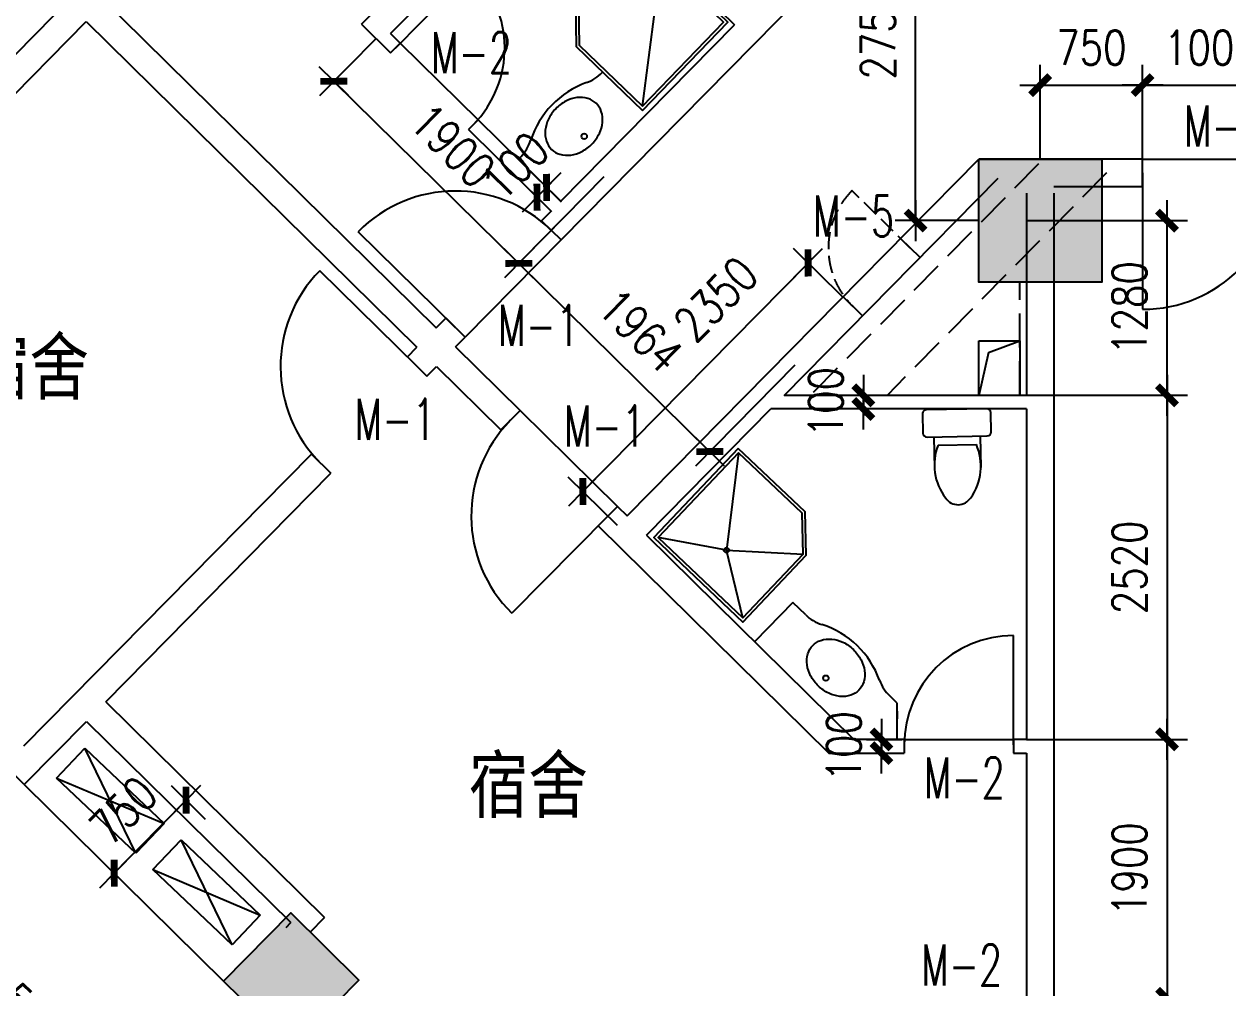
# Model space of a CAD drawing. Extents: x -357449 to -117302, y 127569 to 244935.
# Drawn here: x -343680 to -334865, y 174951 to 182010 of the extents above; entities that cross this region are included whole.
import ezdxf

# ---------------------------------------------------------------- set-up
doc = ezdxf.new("R2010")
doc.units = 0
doc.header["$MEASUREMENT"] = 0
doc.linetypes.add('DASH', pattern=[0.35, 0.25, -0.1])
doc.layers.get('0').update_dxf_attribs({"linetype": 'CONTINUOUS'})
doc.layers.get('DEFPOINTS').update_dxf_attribs({"linetype": 'CONTINUOUS'})
for name, color, linetype in [('1', 8, 'CONTINUOUS'), ('COLUMN', 4, 'CONTINUOUS'), ('DIM', 7, 'CONTINUOUS'), ('F', 31, 'CONTINUOUS'), ('WALL', 1, 'CONTINUOUS'), ('WINDOW', 4, 'CONTINUOUS'), ('WINDOWS', 4, 'CONTINUOUS'), ('阳台', 4, 'CONTINUOUS')]:
    doc.layers.add(name, color=color, linetype=linetype)
doc.layers.add('AXIS', color=3, linetype='CONTINUOUS', lineweight=9)
doc.styles.add('CHINA', font='SimSun.ttf', dxfattribs={"width": 0.85, "height": 150})
doc.styles.add('DIM_FONT', font='SIMPLEX.shx', dxfattribs={"width": 0.8})
doc.styles.add('FS', font='txt.shx', dxfattribs={"width": 0.66, "height": 150, "bigfont": 'fs.shx'})
doc.dimstyles.new('DIMN-200', dxfattribs={"dimtxt": 300, "dimasz": 1, "dimexe": 250, "dimexo": 0, "dimgap": 150, "dimtad": 1, "dimdec": 0, "dimdsep": 46, "dimtxsty": 'DIM_FONT', "dimblk": '_DIMX', "dimcen": 2.5, "dimclrd": 256, "dimclre": 256, "dimclrt": 4, "dimadec": 0, "dimazin": 0, "dimtfac": 1, "dimtdec": 0, "dimtix": 1, "dimtmove": 2, "dimatfit": 3, "dimldrblk": '_DIMX', "dimfxl": 0, "dimtolj": 1, "dimtzin": 0, "dimarcsym": 0})
doc.dimstyles.get("Standard").update_dxf_attribs({"dimtxt": 375, "dimasz": 1, "dimexe": 150, "dimexo": 0, "dimgap": 200, "dimtad": 1, "dimdec": 0, "dimzin": 0, "dimdsep": 46, "dimtxsty": 'DIM_FONT', "dimblk1": '_DIMX', "dimblk2": '_DIMX', "dimsah": 1, "dimcen": 200, "dimclrd": 256, "dimclre": 256, "dimclrt": 4, "dimadec": 0, "dimazin": 0, "dimtfac": 1, "dimtdec": 0, "dimtix": 1, "dimtmove": 2, "dimatfit": 3, "dimldrblk": '_DIMX', "dimfxl": 0, "dimtolj": 1, "dimtzin": 0, "dimarcsym": 0})

# ---------------------------------------------------------------- blocks, each defined once
blk = doc.blocks.new('_DIMX')
blk.add_line((-150, 0), (150, 0))
at = {"const_width": 50}
blk.add_lwpolyline([(-70, -70), (70, 70)], dxfattribs=at)
blk = doc.blocks.new('*D848')
at = {"linetype": 'ByBlock'}
for p, q in [((-321429.6, 214757.4), (-322236.8, 213938.3)), ((-322130.8, 214044.4), (-320600.8, 212536.8)), ((-319898.2, 213248.4), (-320705.3, 212429.2))]:
    blk.add_line(p, q, dxfattribs=at)
at = {"layer": 'DEFPOINTS', "color": 0, "linetype": 'ByBlock'}
for p in [(-321429.6, 214757.4), (-319898.2, 213248.4), (-320600.1, 212536.1)]:
    blk.add_point(p, dxfattribs=at)
at = {"linetype": 'ByBlock'}
for p, rotation in [((-322131.5, 214045.1), 135.421284904819), ((-320600.1, 212536.1), 315.421284904819)]:
    blk.add_blockref('_DIMX', p, dxfattribs=dict(at, rotation=rotation))
at = {"color": 4, "linetype": 'ByBlock', "insert": (-321172.8, 213486.5), "char_height": 250, "attachment_point": 5, "rotation": 315.42128, "style": 'DIM_FONT'}
blk.add_mtext('\\A1;2150', dxfattribs=at)
blk = doc.blocks.new('*D844')
at = {"linetype": 'ByBlock'}
for p, q in [((-321945.1, 214234.3), (-322798.3, 213368.5)), ((-322692.3, 213474.6), (-320913, 211721.3)), ((-320164.3, 212479.6), (-321017.6, 211613.7))]:
    blk.add_line(p, q, dxfattribs=at)
at = {"layer": 'DEFPOINTS', "color": 0, "linetype": 'ByBlock'}
for p in [(-321945.1, 214234.3), (-320164.3, 212479.6), (-320912.3, 211720.6)]:
    blk.add_point(p, dxfattribs=at)
at = {"linetype": 'ByBlock'}
for p, rotation in [((-322693, 213475.3), 135.4212849048249), ((-320912.3, 211720.6), 315.4212849048249)]:
    blk.add_blockref('_DIMX', p, dxfattribs=dict(at, rotation=rotation))
at = {"color": 4, "linetype": 'ByBlock', "insert": (-321609.6, 212793.8), "char_height": 250, "attachment_point": 5, "rotation": 315.42128, "style": 'DIM_FONT'}
blk.add_mtext('\\A1;2500', dxfattribs=at)
blk = doc.blocks.new('*D843')
at = {"linetype": 'ByBlock'}
for p, q in [((-327270.3, 220512.9), (-329147.4, 218608)), ((-329041.4, 218714.2), (-315972, 205835.5)), ((-314199.5, 207632.8), (-316076.5, 205728))]:
    blk.add_line(p, q, dxfattribs=at)
at = {"layer": 'DEFPOINTS', "color": 0, "linetype": 'ByBlock'}
for p in [(-327270.3, 220512.9), (-314199.5, 207632.8), (-315971.3, 205834.8)]:
    blk.add_point(p, dxfattribs=at)
at = {"linetype": 'ByBlock'}
for p, rotation in [((-329042.1, 218714.9), 135.4212849045239), ((-315971.3, 205834.8), 315.4212849045239)]:
    blk.add_blockref('_DIMX', p, dxfattribs=dict(at, rotation=rotation))
at = {"color": 4, "linetype": 'ByBlock', "insert": (-322313.7, 212470.7), "char_height": 250, "attachment_point": 5, "rotation": 315.42128, "style": 'DIM_FONT'}
blk.add_mtext('\\A1;18351', dxfattribs=at)
blk = doc.blocks.new('*D879')
at = {"linetype": 'ByBlock'}
for p, q in [((-312853.9, 219587.3), (-312853.9, 220279)), ((-311853.9, 219587.3), (-311853.9, 220279)), ((-312852.9, 220129), (-311854.9, 220129))]:
    blk.add_line(p, q, dxfattribs=at)
at = {"layer": 'DEFPOINTS', "color": 0, "linetype": 'ByBlock'}
for p in [(-311853.9, 220129), (-312853.9, 219587.3), (-311853.9, 219587.3)]:
    blk.add_point(p, dxfattribs=at)
at = {"linetype": 'ByBlock', "rotation": 180}
blk.add_blockref('_DIMX', (-312853.9, 220129), dxfattribs=at)
at = {"linetype": 'ByBlock'}
blk.add_blockref('_DIMX', (-311853.9, 220129), dxfattribs=at)
at = {"color": 4, "linetype": 'ByBlock', "insert": (-312353.9, 220404), "char_height": 250, "attachment_point": 5, "style": 'DIM_FONT'}
blk.add_mtext('\\A1;1000', dxfattribs=at)
blk = doc.blocks.new('*D874')
at = {"linetype": 'ByBlock'}
for p, q in [((-313703.9, 217857.3), (-312525.5, 217857.3)), ((-312675.5, 217856.3), (-312675.5, 215338.3)), ((-313703.9, 215337.3), (-312525.5, 215337.3))]:
    blk.add_line(p, q, dxfattribs=at)
at = {"layer": 'DEFPOINTS', "color": 0, "linetype": 'ByBlock'}
for p in [(-313703.9, 217857.3), (-313703.9, 215337.3), (-312675.5, 215337.3)]:
    blk.add_point(p, dxfattribs=at)
at = {"linetype": 'ByBlock'}
for p, rotation in [((-312675.5, 217857.3), 90), ((-312675.5, 215337.3), 270)]:
    blk.add_blockref('_DIMX', p, dxfattribs=dict(at, rotation=rotation))
at = {"color": 4, "linetype": 'ByBlock', "insert": (-312950.5, 216597.3), "char_height": 250, "attachment_point": 5, "rotation": 90, "style": 'DIM_FONT'}
blk.add_mtext('\\A1;2520', dxfattribs=at)
blk = doc.blocks.new('*D873')
at = {"linetype": 'ByBlock'}
for p, q in [((-313703.9, 215337.3), (-312525.5, 215337.3)), ((-312675.5, 215336.3), (-312675.5, 213438.3)), ((-313703.9, 213437.3), (-312525.5, 213437.3))]:
    blk.add_line(p, q, dxfattribs=at)
at = {"layer": 'DEFPOINTS', "color": 0, "linetype": 'ByBlock'}
for p in [(-313703.9, 215337.3), (-313703.9, 213437.3), (-312675.5, 213437.3)]:
    blk.add_point(p, dxfattribs=at)
at = {"linetype": 'ByBlock'}
for p, rotation in [((-312675.5, 215337.3), 90), ((-312675.5, 213437.3), 270)]:
    blk.add_blockref('_DIMX', p, dxfattribs=dict(at, rotation=rotation))
at = {"color": 4, "linetype": 'ByBlock', "insert": (-312950.5, 214387.3), "char_height": 250, "attachment_point": 5, "rotation": 90, "style": 'DIM_FONT'}
blk.add_mtext('\\A1;1900', dxfattribs=at)
blk = doc.blocks.new('*D872')
at = {"linetype": 'ByBlock'}
for p, q in [((-316798.9, 219456.7), (-317527.8, 218717)), ((-317421.8, 218823.2), (-316024.6, 217446.3)), ((-315400.3, 218078.4), (-316129.1, 217338.8))]:
    blk.add_line(p, q, dxfattribs=at)
at = {"layer": 'DEFPOINTS', "color": 0, "linetype": 'ByBlock'}
for p in [(-316798.9, 219456.7), (-315400.3, 218078.4), (-316023.9, 217445.6)]:
    blk.add_point(p, dxfattribs=at)
at = {"linetype": 'ByBlock'}
for p, rotation in [((-317422.5, 218823.9), 135.4212849041668), ((-316023.9, 217445.6), 315.4212849041669)]:
    blk.add_blockref('_DIMX', p, dxfattribs=dict(at, rotation=rotation))
at = {"color": 4, "linetype": 'ByBlock', "insert": (-316530.2, 218330.6), "char_height": 250, "attachment_point": 5, "rotation": 315.42128, "style": 'DIM_FONT'}
blk.add_mtext('\\A1;1964', dxfattribs=at)
blk = doc.blocks.new('*D871')
at = {"linetype": 'ByBlock'}
for p, q in [((-318467.3, 220470.5), (-318881.1, 220050.6)), ((-318775.2, 220156.7), (-317423.2, 218824.6)), ((-317114, 219137), (-317527.8, 218717))]:
    blk.add_line(p, q, dxfattribs=at)
at = {"layer": 'DEFPOINTS', "color": 0, "linetype": 'ByBlock'}
for p in [(-318467.3, 220470.5), (-317114, 219137), (-317422.5, 218823.9)]:
    blk.add_point(p, dxfattribs=at)
at = {"linetype": 'ByBlock'}
for p, rotation in [((-318775.9, 220157.4), 135.421284903985), ((-317422.5, 218823.9), 315.421284903985)]:
    blk.add_blockref('_DIMX', p, dxfattribs=dict(at, rotation=rotation))
at = {"color": 4, "linetype": 'ByBlock', "insert": (-317906.2, 219686.5), "char_height": 250, "attachment_point": 5, "rotation": 315.42128, "style": 'DIM_FONT'}
blk.add_mtext('\\A1;1900', dxfattribs=at)
blk = doc.blocks.new('*D1126')
at = {"linetype": 'ByBlock'}
for p, q in [((-314054.1, 221887.3), (-314666.6, 221887.3)), ((-314516.6, 219138.3), (-314516.6, 221886.3)), ((-314054.1, 219137.3), (-314666.6, 219137.3))]:
    blk.add_line(p, q, dxfattribs=at)
at = {"layer": 'DEFPOINTS', "color": 0, "linetype": 'ByBlock'}
for p in [(-314516.6, 221887.3), (-314054.1, 221887.3), (-314054.1, 219137.3)]:
    blk.add_point(p, dxfattribs=at)
at = {"linetype": 'ByBlock'}
for p, rotation in [((-314516.6, 221887.3), 90), ((-314516.6, 219137.3), 270)]:
    blk.add_blockref('_DIMX', p, dxfattribs=dict(at, rotation=rotation))
at = {"color": 4, "linetype": 'ByBlock', "insert": (-314791.6, 220512.3), "char_height": 250, "attachment_point": 5, "rotation": 90, "style": 'DIM_FONT'}
blk.add_mtext('\\A1;2750', dxfattribs=at)
blk = doc.blocks.new('*D878')
at = {"linetype": 'ByBlock'}
for p, q in [((-313603.9, 219587.3), (-313603.9, 220279)), ((-312853.9, 219587.3), (-312853.9, 220279)), ((-313604.9, 220129), (-313605.9, 220129)), ((-313603.9, 220129), (-312853.9, 220129)), ((-312852.9, 220129), (-312851.9, 220129))]:
    blk.add_line(p, q, dxfattribs=at)
at = {"layer": 'DEFPOINTS', "color": 0, "linetype": 'ByBlock'}
for p in [(-312853.9, 220129), (-313603.9, 219587.3), (-312853.9, 219587.3)]:
    blk.add_point(p, dxfattribs=at)
at = {"linetype": 'ByBlock'}
blk.add_blockref('_DIMX', (-313603.9, 220129), dxfattribs=at)
at = {"linetype": 'ByBlock', "rotation": 180}
blk.add_blockref('_DIMX', (-312853.9, 220129), dxfattribs=at)
at = {"color": 4, "linetype": 'ByBlock', "insert": (-313228.9, 220404), "char_height": 250, "attachment_point": 5, "style": 'DIM_FONT'}
blk.add_mtext('\\A1;750', dxfattribs=at)
blk = doc.blocks.new('*D875')
at = {"linetype": 'ByBlock'}
for p, q in [((-313703.9, 219137.3), (-312525.5, 219137.3)), ((-312675.5, 217858.3), (-312675.5, 219136.3)), ((-313703.9, 217857.3), (-312525.5, 217857.3))]:
    blk.add_line(p, q, dxfattribs=at)
at = {"layer": 'DEFPOINTS', "color": 0, "linetype": 'ByBlock'}
for p in [(-313703.9, 219137.3), (-312675.5, 219137.3), (-313703.9, 217857.3)]:
    blk.add_point(p, dxfattribs=at)
at = {"linetype": 'ByBlock'}
for p, rotation in [((-312675.5, 219137.3), 90), ((-312675.5, 217857.3), 270)]:
    blk.add_blockref('_DIMX', p, dxfattribs=dict(at, rotation=rotation))
at = {"color": 4, "linetype": 'ByBlock', "insert": (-312950.5, 218497.3), "char_height": 250, "attachment_point": 5, "rotation": 90, "style": 'DIM_FONT'}
blk.add_mtext('\\A1;1280', dxfattribs=at)
blk = doc.blocks.new('*D1254')
at = {"linetype": 'ByBlock'}
for p, q in [((-326262.1, 218181.3), (-326622.6, 218536.6)), ((-326516.5, 218430.6), (-328164.4, 216758.3)), ((-327911.3, 216507.6), (-328271.9, 216862.9))]:
    blk.add_line(p, q, dxfattribs=at)
at = {"layer": 'DEFPOINTS', "color": 0, "linetype": 'ByBlock'}
for p in [(-326262.1, 218181.3), (-328165.1, 216757.6), (-327911.3, 216507.6)]:
    blk.add_point(p, dxfattribs=at)
at = {"linetype": 'ByBlock'}
for p, rotation in [((-326515.8, 218431.3), 45.42128490416685), ((-328165.1, 216757.6), 225.4212849041669)]:
    blk.add_blockref('_DIMX', p, dxfattribs=dict(at, rotation=rotation))
at = {"color": 4, "linetype": 'ByBlock', "insert": (-327191.9, 218168), "char_height": 250, "attachment_point": 5, "rotation": 45.42128, "style": 'DIM_FONT'}
blk.add_mtext('\\A1;2350', dxfattribs=at)
blk = doc.blocks.new('*D1312')
at = {"linetype": 'ByBlock'}
for p, q in [((-326088, 214941.9), (-325828.9, 214941.9)), ((-325978.9, 214942.9), (-325978.9, 214943.9)), ((-325978.9, 214841.9), (-325978.9, 214941.9)), ((-326088, 214841.9), (-325828.9, 214841.9)), ((-325978.9, 214840.9), (-325978.9, 214839.9))]:
    blk.add_line(p, q, dxfattribs=at)
at = {"layer": 'DEFPOINTS', "color": 0, "linetype": 'ByBlock'}
for p in [(-326088, 214941.9), (-325978.9, 214941.9), (-326088, 214841.9)]:
    blk.add_point(p, dxfattribs=at)
at = {"linetype": 'ByBlock'}
for p, rotation in [((-325978.9, 214941.9), 270), ((-325978.9, 214841.9), 90)]:
    blk.add_blockref('_DIMX', p, dxfattribs=dict(at, rotation=rotation))
at = {"color": 4, "linetype": 'ByBlock', "insert": (-326253.9, 214891.9), "char_height": 250, "attachment_point": 5, "rotation": 90, "style": 'DIM_FONT'}
blk.add_mtext('\\A1;100', dxfattribs=at)
blk = doc.blocks.new('*D1310')
at = {"linetype": 'ByBlock'}
for p, q in [((-325937.1, 217461.9), (-326261.2, 217461.9)), ((-326111.2, 217462.9), (-326111.2, 217463.9)), ((-326111.2, 217461.9), (-326111.2, 217361.9)), ((-325937.1, 217361.9), (-326261.2, 217361.9)), ((-326111.2, 217360.9), (-326111.2, 217359.9))]:
    blk.add_line(p, q, dxfattribs=at)
at = {"layer": 'DEFPOINTS', "color": 0, "linetype": 'ByBlock'}
for p in [(-325937.1, 217461.9), (-326111.2, 217361.9), (-325937.1, 217361.9)]:
    blk.add_point(p, dxfattribs=at)
at = {"linetype": 'ByBlock'}
for p, rotation in [((-326111.2, 217461.9), 270), ((-326111.2, 217361.9), 90)]:
    blk.add_blockref('_DIMX', p, dxfattribs=dict(at, rotation=rotation))
at = {"color": 4, "linetype": 'ByBlock', "insert": (-326386.2, 217411.9), "char_height": 250, "attachment_point": 5, "rotation": 90, "style": 'DIM_FONT'}
blk.add_mtext('\\A1;100', dxfattribs=at)
blk = doc.blocks.new('*D1311')
at = {"linetype": 'ByBlock'}
for p, q in [((-328630.1, 219181.3), (-328324.1, 218879.8)), ((-328700.3, 219110.1), (-328394.3, 218808.6)), ((-328501.1, 218913.9), (-328430.9, 218985.1)), ((-328430.2, 218985.8), (-328429.5, 218986.5)), ((-328501.8, 218913.2), (-328502.5, 218912.5))]:
    blk.add_line(p, q, dxfattribs=at)
at = {"layer": 'DEFPOINTS', "color": 0, "linetype": 'ByBlock'}
for p in [(-328630.1, 219181.3), (-328700.3, 219110.1), (-328430.9, 218985.1)]:
    blk.add_point(p, dxfattribs=at)
at = {"linetype": 'ByBlock'}
for p, rotation in [((-328430.9, 218985.1), 225.4212849040132), ((-328501.1, 218913.9), 45.42128490401323)]:
    blk.add_blockref('_DIMX', p, dxfattribs=dict(at, rotation=rotation))
at = {"color": 4, "linetype": 'ByBlock', "insert": (-328661.9, 219142.5), "char_height": 250, "attachment_point": 5, "rotation": 45.42128, "style": 'DIM_FONT'}
blk.add_mtext('\\A1;100', dxfattribs=at)
blk = doc.blocks.new('*D1346')
at = {"linetype": 'ByBlock'}
for p, q in [((-329382.4, 214356), (-329631.7, 214601.7)), ((-329524.9, 214496.4), (-330051.3, 213962.2)), ((-329524.2, 214497.1), (-329523.5, 214497.8)), ((-329908.8, 213821.8), (-330158.1, 214067.4)), ((-330052, 213961.4), (-330052.7, 213960.7))]:
    blk.add_line(p, q, dxfattribs=at)
at = {"layer": 'DEFPOINTS', "color": 0, "linetype": 'ByBlock'}
for p in [(-329382.4, 214356), (-330051.3, 213962.2), (-329908.8, 213821.8)]:
    blk.add_point(p, dxfattribs=at)
at = {"linetype": 'ByBlock'}
for p, rotation in [((-329524.9, 214496.4), 225.4212849003799), ((-330051.3, 213962.2), 45.42128490037998)]:
    blk.add_blockref('_DIMX', p, dxfattribs=dict(at, rotation=rotation))
at = {"color": 4, "linetype": 'ByBlock', "insert": (-329984, 214422.3), "char_height": 250, "attachment_point": 5, "rotation": 45.42128, "style": 'DIM_FONT'}
blk.add_mtext('\\A1;750', dxfattribs=at)

msp = doc.modelspace()

# ---------------------------------------------------------------- hatches: boundary and pattern name
at = {"layer": 'COLUMN'}
h = msp.add_hatch(color=256, dxfattribs=at)
h.paths.add_polyline_path([(-336239.36, 181021.04), (-336689.36, 181021.04), (-336689.36, 180571.04), (-336239.36, 180571.04)])
h.paths.add_polyline_path([(-336239.36, 180571.04), (-335789.36, 180571.04), (-335789.36, 181021.04), (-336239.36, 181021.04)])
h.paths.add_polyline_path([(-336239.36, 180571.04), (-336239.36, 180121.04), (-335789.36, 180121.04), (-335789.36, 180571.04)])
h.paths.add_polyline_path([(-336239.36, 180571.04), (-336689.36, 180571.04), (-336689.36, 180121.04), (-336239.36, 180121.04)])
h = msp.add_hatch(color=256, dxfattribs=at)
h.paths.add_polyline_path([(-341727.5, 175500.25), (-341973.16, 175250.95), (-341723.86, 175005.29), (-341478.2, 175254.59)])
h.paths.add_polyline_path([(-341973.16, 175250.95), (-342218.83, 175001.65), (-341969.53, 174755.99), (-341723.86, 175005.29)])
h.paths.add_polyline_path([(-341478.2, 175254.59), (-341723.86, 175005.29), (-341474.56, 174759.62), (-341228.9, 175008.93)])
h.paths.add_polyline_path([(-341474.56, 174759.62), (-341723.86, 175005.29), (-341969.53, 174755.99), (-341720.22, 174510.32)])

# ---------------------------------------------------------------- linework, layer by layer
at = {"layer": '1'}
for p, q in [((-339151.82, 181408.78), (-339058.17, 182121.16)), ((-340061.85, 181018.94), (-340040.89, 181040.65)), ((-337119.54, 180299.54), (-337262, 180439.92)), ((-337540.68, 179872.17), (-337683.13, 180012.55)), ((-337101, 179155.13), (-337098.56, 179015.15)), ((-336631.6, 179193.32), (-337071.53, 179185.64)), ((-336598.64, 179023.87), (-336601.08, 179163.85)), ((-337068.04, 178985.68), (-336628.11, 178993.35)), ((-337017.79, 178986.15), (-337013.78, 178756.19)), ((-336678.34, 178992.08), (-336674.33, 178762.11)), ((-338449.23, 178870.34), (-338536.65, 178157.16)), ((-336986.75, 178926.69), (-336707.29, 178931.57)), ((-338536.65, 178157.16), (-339037.77, 178250.14)), ((-338417.57, 177661.6), (-338536.65, 178157.16)), ((-338536.65, 178157.16), (-337974.84, 178128.15)), ((-338051.99, 177774.86), (-338329.85, 177487.13)), ((-337956.46, 177682.61), (-338051.99, 177774.86)), ((-337289.49, 177038.52), (-337341.86, 177089.09)), ((-337289.49, 177038.52), (-337289.49, 176771.04)), ((-337289.49, 177038.52), (-337287.45, 176921.88)), ((-343442.19, 176488.34), (-343235.79, 176706.06)), ((-343235.79, 176706.06), (-342655.22, 176155.66)), ((-342861.61, 175937.95), (-343235.79, 176706.06)), ((-342861.61, 175937.95), (-343442.19, 176488.34)), ((-343442.19, 176488.34), (-342655.22, 176155.66)), ((-342655.22, 176155.66), (-342861.61, 175937.95)), ((-342737.35, 175817.2), (-342530.96, 176034.91)), ((-342156.78, 175266.8), (-342530.96, 176034.91)), ((-342530.96, 176034.91), (-341950.38, 175484.51)), ((-342156.78, 175266.8), (-342737.35, 175817.2)), ((-342737.35, 175817.2), (-341950.38, 175484.51)), ((-341950.38, 175484.51), (-342156.78, 175266.8))]:
    msp.add_line(p, q, dxfattribs=at)
for points in [[(-339151.26, 181376.96), (-338526.07, 182024.37), (-339173.48, 182649.56), (-339642.37, 182164.01), (-339636.82, 181845.86)], [(-339151.82, 181408.78), (-338557.89, 182023.81), (-339172.92, 182617.75), (-339619.71, 182155.08), (-339614.48, 181855.57)], [(-338450.06, 178902.15), (-339069.58, 178249.31), (-338416.74, 177629.79), (-337952.1, 178119.42), (-337960.43, 178437.51)], [(-338449.23, 178870.34), (-339037.77, 178250.14), (-338417.57, 177661.6), (-337974.84, 178128.15), (-337982.68, 178427.6)]]:
    msp.add_lwpolyline(points, close=True, dxfattribs=at)
for points in [[(-339787.29, 181389.63, 0.0789663), (-339840.83, 181313.08, 0.0881515), (-339863.74, 181232.46, 0.1052687), (-339854.94, 181151.76, 0.1216849), (-339817.46, 181092.07, 0.1216849), (-339756.5, 181056.7, 0.1052687), (-339675.54, 181050.71, 0.0881515), (-339595.77, 181076.43, 0.0789663), (-339521.13, 181132.61, 0.0789663), (-339467.59, 181209.16, 0.0881515), (-339444.68, 181289.78, 0.1052687), (-339453.49, 181370.47, 0.1216849), (-339490.97, 181430.16, 0.1216849), (-339551.93, 181465.54, 0.1052687), (-339632.88, 181471.52, 0.0881515), (-339712.65, 181445.81, 0.0789663)], [(-337607.48, 177429.01, -0.0789663), (-337551.3, 177354.38, -0.0881515), (-337525.59, 177274.6, -0.1052687), (-337531.57, 177193.65, -0.1216849), (-337566.95, 177132.69, -0.1216849), (-337626.64, 177095.21, -0.1052687), (-337707.33, 177086.4, -0.0881515), (-337787.95, 177109.31, -0.0789663), (-337864.5, 177162.86, -0.0789663), (-337920.68, 177237.49, -0.0881515), (-337946.39, 177317.27, -0.1052687), (-337940.41, 177398.22, -0.1216849), (-337905.04, 177459.18, -0.1216849), (-337845.35, 177496.66, -0.1052687), (-337764.65, 177505.47, -0.0881515), (-337684.03, 177482.56, -0.0789663)]]:
    msp.add_lwpolyline(points, format="xyb", close=True, dxfattribs=at)
for centre, radius in [((-339578.68, 181188.18), 20), ((-338536.65, 178157.16), 18.75), ((-337808.93, 177220.4), 20)]:
    msp.add_circle(centre, radius, dxfattribs=at)
for centre, radius, start, end in [((-339663.17, 181863.65), 300, 289.650576, 316), ((-339339.5, 180957.21), 662.5, 109.650576, 162.349424), ((-340256.69, 181249.05), 300, 316, 342.349424), ((-337071.01, 179155.65), 30, 91, 181), ((-336631.07, 179163.33), 30, 1, 91), ((-337068.56, 179015.67), 30, 181, 271), ((-336628.63, 179023.35), 30, 271, 1), ((-336617.01, 178780.67), 397.53, 158.450475, 217.638145), ((-337071.71, 178772.74), 397.53, 324.361855, 23.549525), ((-336841.28, 178600.02), 109.78, 214.450858, 327.549142), ((-337748.06, 177898.41), 300, 226, 252.349424), ((-338039.9, 176981.22), 662.5, 19.650576, 72.349424), ((-337133.46, 177304.9), 300, 199.650576, 226)]:
    msp.add_arc(centre, radius, start, end, dxfattribs=at)
at = {"layer": 'COLUMN'}
for p, q in [((-340960.89, 181834.66), (-340399.37, 182404.49)), ((-340925.79, 181870.28), (-340355.96, 181308.76)), ((-339405.73, 178406.9), (-340107.62, 177694.62)), ((-343679.01, 176440.52), (-342218.83, 175001.65))]:
    msp.add_line(p, q, dxfattribs=at)
for points in [[(-336689.36, 181021.04), (-335789.36, 181021.04), (-335789.36, 180121.04), (-336689.36, 180121.04)], [(-342218.83, 175001.65), (-341727.5, 175500.25), (-341228.9, 175008.93), (-341720.22, 174510.32)]]:
    msp.add_lwpolyline(points, close=True, dxfattribs=at)
for centre, radius, start, end in [((-340960.89, 181834.66), 800, 315.421285, 45.421285), ((-339405.73, 178406.9), 1000, 135.421285, 225.421285)]:
    msp.add_arc(centre, radius, start, end, dxfattribs=at)
at = {"layer": 'WALL'}
for p, q in [((-340997.02, 181940.46), (-339723.85, 183232.5)), ((-339723.85, 183232.5), (-338477.34, 182004.2)), ((-339748.44, 180429.32), (-337808.47, 182398.03)), ((-346245.33, 179250.15), (-343227.21, 182312.98)), ((-343227.21, 182312.98), (-340662.97, 179786.19)), ((-346102.87, 179109.77), (-343225.13, 182030.15)), ((-343225.13, 182030.15), (-340803.35, 179643.73)), ((-341209.67, 182009.61), (-341139.48, 182080.84)), ((-341209.67, 182009.61), (-340995.98, 181799.05)), ((-339750.52, 180712.16), (-338477.34, 182004.2)), ((-340997.02, 181940.46), (-340925.79, 181870.28)), ((-340995.98, 181799.05), (-340925.79, 181870.28)), ((-340426.15, 181237.54), (-340355.96, 181308.76)), ((-340426.15, 181237.54), (-339820.71, 180640.93)), ((-340355.96, 181308.76), (-339750.52, 180712.16)), ((-339264.31, 178407.94), (-336689.36, 181021.04)), ((-335489.36, 181021.04), (-336689.36, 181021.04)), ((-335489.36, 180821.04), (-335489.36, 181021.04)), ((-338113.32, 179291.04), (-336546.9, 180880.67)), ((-336139.36, 180821.04), (-335489.36, 180821.04)), ((-336339.36, 180771.04), (-336339.36, 179291.04)), ((-336139.36, 180771.04), (-336139.36, 173192.7)), ((-339890.9, 180569.7), (-339820.71, 180640.93)), ((-339890.9, 180569.7), (-339748.44, 180429.32)), ((-340662.97, 179786.19), (-340592.78, 179857.42)), ((-340592.78, 179857.42), (-340450.33, 179717.04)), ((-340520.52, 179645.81), (-340450.33, 179717.04)), ((-340873.54, 179572.5), (-340803.35, 179643.73)), ((-340873.54, 179572.5), (-340731.08, 179432.12)), ((-340520.52, 179645.81), (-340047.83, 179180.02)), ((-340731.08, 179432.12), (-340660.89, 179503.35)), ((-340660.89, 179503.35), (-340188.2, 179037.56)), ((-336339.36, 179291.04), (-338113.32, 179291.04)), ((-340188.2, 179037.56), (-340047.83, 179180.02)), ((-339121.85, 178267.57), (-338211.86, 179191.04)), ((-336339.36, 179191.04), (-338211.86, 179191.04)), ((-336339.36, 179191.04), (-336339.36, 176771.04)), ((-343681.09, 176723.35), (-341575.43, 178860.21)), ((-341575.43, 178860.21), (-341432.97, 178719.84)), ((-343082.41, 177045.96), (-341432.97, 178719.84)), ((-339475.92, 178335.67), (-339335.54, 178478.13)), ((-339335.54, 178478.13), (-339264.31, 178407.94)), ((-339475.92, 178335.67), (-337786.62, 176671.04)), ((-339121.85, 178267.57), (-337603.16, 176771.04)), ((-343082.41, 177045.96), (-341479.76, 175466.71)), ((-343679.01, 176440.52), (-344177.61, 176931.84)), ((-343679.01, 176440.52), (-343222.79, 176903.5)), ((-343222.79, 176903.5), (-341726.98, 175429.54)), ((-337235.83, 176771.04), (-337603.16, 176771.04)), ((-337235.83, 176771.04), (-337235.83, 176671.04, 0)), ((-336339.36, 176771.04), (-336435.83, 176771.04)), ((-336435.83, 176771.04), (-336435.83, 176671.04, 0)), ((-337786.62, 176671.04), (-337235.83, 176671.04)), ((-336435.83, 176671.04), (-336339.36, 176671.04)), ((-336339.36, 176671.04), (-336339.36, 174871.04)), ((-341762.08, 175393.92), (-341726.98, 175429.54)), ((-341585.05, 175359.87), (-341479.76, 175466.71))]:
    msp.add_line(p, q, dxfattribs=at)
at = {"layer": 'WINDOW'}
for p, q in [((-339748.44, 180429.32), (-340450.33, 179717.04)), ((-340047.83, 179180.02), (-339335.54, 178478.13))]:
    msp.add_line(p, q, dxfattribs=at)
at = {"layer": 'WINDOWS'}
for p, q in [((-335489.36, 181021.04), (-334489.36, 181021.04)), ((-335489.36, 180921.04), (-335489.36, 179921.04)), ((-340521.56, 179787.23), (-341233.69, 180489.27)), ((-340802.31, 179502.31), (-341514.75, 180204.05)), ((-336618.09, 179605.04), (-336389.36, 179691.04)), ((-336618.09, 179605.04), (-336689.36, 179291.04)), ((-336435.83, 176731.04, 1642299785.45), (-336435.83, 177531.04, 1642299785.45)), ((-337235.83, 176771.04), (-336435.83, 176771.04))]:
    msp.add_line(p, q, dxfattribs=at)
msp.add_lwpolyline([(-336689.36, 179691.04), (-336389.36, 179691.04), (-336389.36, 179291.04), (-336689.36, 179291.04)], close=True, dxfattribs=at)
for centre, radius, start, end in [((-335489.36, 180921.04), 1000, 270, 0), ((-340521.56, 179787.23), 1000, 45.408938, 135.408938), ((-340802.31, 179502.31), 1000, 135.433632, 225.433632), ((-336435.83, 176731.04, 1642299785.45), 800, 90, 180)]:
    msp.add_arc(centre, radius, start, end, dxfattribs=at)
at = {"layer": '阳台', "color": 8, "linetype": 'DASH', "ltscale": 1000}
for p, q in [((-336251.69, 180985.95), (-337921.85, 179291.04)), ((-335753.74, 180921.38), (-337360.28, 179291.04)), ((-336389.36, 179291.04), (-336389.36, 180121.04))]:
    msp.add_line(p, q, dxfattribs=at)
at = {"layer": '阳台', "color": 8, "linetype": 'DASH', "ltscale": 500}
msp.add_line((-337190.77, 180369.73), (-337618.14, 180790.86), dxfattribs=at)
msp.add_arc((-337190.77, 180369.73), 600, 135.421285, 225.421285, dxfattribs=at)

# ---------------------------------------------------------------- texts
at = {"layer": '1', "style": 'DIM_FONT', "text_generation_flag": 4, "width": 0.8, "flags": 9}
for tag, s in [('YSIZE', '650'), ('XSIZE', '500')]:
    msp.add_attdef(tag, (-336851.56, 179189.48), s, height=0.5, rotation=1, dxfattribs=at)
at = {"layer": 'DIM', "style": 'CHINA', "width": 0.8}
for p in [(-344077.32, 179302.34), (-340424.43, 176239.67)]:
    msp.add_text('宿舍', height=400, dxfattribs=at).set_placement(p)
at = {"layer": 'F', "style": 'FS', "width": 0.66}
for s, p in [('M-2', (-340701.62, 181650.85)), ('M-1', (-335187.7, 181112.58)), ('M-5', (-337903.25, 180454.34)), ('M-1', (-340209.86, 179653.86)), ('M-1', (-341260.87, 178965.81)), ('M-1', (-339726.63, 178917.52)), ('M-2', (-337092.48, 176339.72)), ('M-2', (-337111.96, 174968.48))]:
    msp.add_text(s, height=300, dxfattribs=at).set_placement(p)

# ---------------------------------------------------------------- dimensions: what is measured, and where the dimension line sits
at = {"layer": 'AXIS'}
for p1, p2, distance, picture, middle in [((-349905.83, 181946.69), (-336834.95, 169066.63), -2524.33, '*D843', (-344949.17, 173904.49)), ((-336239.36, 181021.04), (-335489.36, 181021.04), 541.79, '*D878', (-335864.36, 181837.83)), ((-335489.36, 181021.04), (-334489.36, 181021.04), 541.79, '*D879', (-334989.36, 181837.83)), ((-344065.08, 176191.21), (-342533.66, 174682.15), -1000, '*D848', (-343808.24, 174920.27)), ((-344580.55, 175668.1), (-342799.83, 173913.37), -1065.59, '*D844', (-344245.1, 174227.61))]:
    dim = msp.add_aligned_dim(p1=p1, p2=p2, distance=distance, dimstyle='DIMN-200', override={"dimtxt": 250, "dimexe": 150, "dimzin": 0, "dimblk1": '_DIMX', "dimblk2": '_DIMX', "dimsah": 1, "dimcen": 200}, dxfattribs=at)
    dim.commit()
    dim.dimension.update_dxf_attribs({"geometry": picture, "text_midpoint": middle, "insert": (-22635.49, -38566.22)})
at = {"layer": 'WINDOW'}
for base, p1, p2, picture, middle, set_off in [((-337152.09, 183321.04), (-336689.59, 180571.04), (-336689.59, 183321.04), '*D1126', (-337427.09, 181946.04), (-22635.49, -38566.22)), ((-335310.94, 180571.04), (-336339.36, 179291.04), (-336339.36, 180571.04), '*D875', (-335585.94, 179931.04), (-22635.49, -38566.22)), ((-337534.38, 179191.04), (-337360.28, 179291.04), (-337360.28, 179191.04), '*D1310', (-337809.38, 179241.04), (-11423.18, -38170.89)), ((-335310.94, 176771.04), (-336339.36, 179291.04), (-336339.36, 176771.04), '*D874', (-335585.94, 178031.04), (-22635.49, -38566.22)), ((-337402.06, 176771.04), (-337511.23, 176671.04), (-337511.23, 176771.04), '*D1312', (-337677.06, 176721.04), (-11423.18, -38170.89)), ((-335310.94, 174871.04), (-336339.36, 176771.04), (-336339.36, 174871.04), '*D873', (-335585.94, 175821.04), (-22635.49, -38566.22))]:
    dim = msp.add_linear_dim(base=base, p1=p1, p2=p2, angle=90, dimstyle='Standard', override={"dimtxt": 250, "dimgap": 150, "dimblk": '_DIMX'}, dxfattribs=at)
    dim.commit()
    dim.dimension.update_dxf_attribs({"geometry": picture, "text_midpoint": middle, "insert": set_off})
for p1, p2, distance, picture, middle, set_off in [((-341102.82, 181904.33), (-339749.48, 180570.74), -439.57, '*D871', (-340541.66, 181120.32), (-22635.49, -38566.22)), ((-340123.43, 180939.23), (-340053.24, 181010.46), -279.59, '*D1311', (-340085.07, 180971.63), (-11423.18, -38170.89)), ((-342351.27, 176185.11), (-342877.69, 175650.89), -200, '*D1346', (-342952.82, 176251.4), (-12968.85, -38170.89))]:
    dim = msp.add_aligned_dim(p1=p1, p2=p2, distance=distance, dimstyle='Standard', override={"dimtxt": 250, "dimgap": 150, "dimblk": '_DIMX'}, dxfattribs=at)
    dim.commit()
    dim.dimension.update_dxf_attribs({"geometry": picture, "text_midpoint": middle, "insert": set_off})
at = {"layer": 'WINDOWS'}
dim = msp.add_aligned_dim(p1=(-339434.44, 180890.45), p2=(-338035.77, 179512.21), distance=-888.42, dimstyle='Standard', override={"dimtxt": 250, "dimgap": 150, "dimblk": '_DIMX'}, dxfattribs=at)
dim.commit()
dim.dimension.update_dxf_attribs({"geometry": '*D872', "text_midpoint": (-339165.66, 179764.4), "insert": (-22635.49, -38566.22)})
dim = msp.add_linear_dim(base=(-339588.23, 178586.74), p1=(-337685.24, 180010.41), p2=(-339334.5, 178336.71), angle=225.421285, dimstyle='Standard', override={"dimtxt": 250, "dimgap": 150, "dimblk": '_DIMX'}, dxfattribs=at)
dim.commit()
dim.dimension.update_dxf_attribs({"geometry": '*D1254', "text_midpoint": (-338615.12, 179997.08), "dimtype": 161, "insert": (-11423.18, -38170.89)})

doc.saveas('drawing.dxf')
